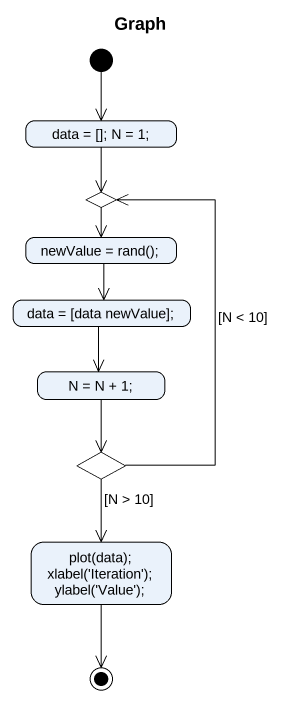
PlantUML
@startuml
title Graph
hide empty description
state "data = []; N = 1;" as data_N_1
state "newValue = rand();" as newValue_rand
state choice1 <<choice>>
state "data = [data newValue];" as data_data_newValue
state "N = N + 1;" as N_N_1
state choice2 <<choice>>
state "plot(data); xlabel('Iteration'); ylabel('Value');" as plot_data_xlabel_Iteration
[*] --> data_N_1
data_N_1 --> choice1
newValue_rand --> data_data_newValue
choice1 --> newValue_rand
data_data_newValue --> N_N_1
N_N_1 --> choice2
choice2 -up-> choice1 : [N < 10]
choice2 --> plot_data_xlabel_Iteration : [N > 10]
plot_data_xlabel_Iteration --> [*]
@enduml
